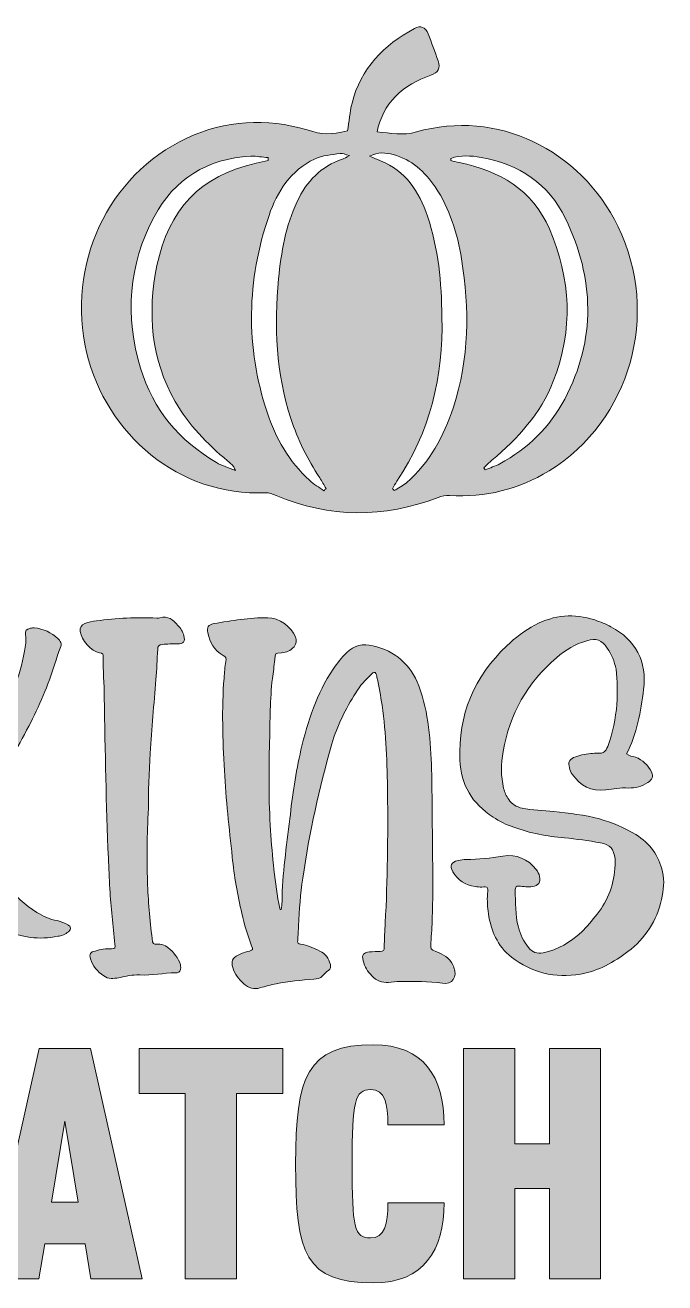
# Model space of a CAD drawing. Header units: inches. Extents: x 239 to 841, y -888 to -191.
# Drawn here: x 627.2 to 838, y -887.6 to -473 of the extents above; entities that cross this region are included whole.
import ezdxf

# ---------------------------------------------------------------- set-up
doc = ezdxf.new("R2010")
doc.units = ezdxf.units.IN
doc.header["$MEASUREMENT"] = 0
doc.layers.add('Layer 1', color=7, linetype='Continuous')

# ---------------------------------------------------------------- blocks, each defined once
blk = doc.blocks.new('block 3')
at = {"layer": 'Layer 1', "true_color": 0xffaf04}
h = blk.add_hatch(color=40, dxfattribs=at)
h.dxf.hatch_style = 2
edge = h.paths.add_edge_path()
edge.add_spline(control_points=[(828.25, -714.3), (830.68, -715.22), (832.35, -716.89), (833.56, -719.16), (834.32, -720.83), (833.87, -721.59), (832.35, -722.65), (830.38, -724.02), (828.25, -724.47), (825.97, -724.47), (823.39, -724.32), (820.97, -724.78), (818.54, -725.08), (813.68, -725.69), (810.19, -723.72), (807.46, -719.92), (807, -719.31), (806.7, -718.56), (806.54, -717.8), (806.09, -716.13), (806.39, -715.22), (807.91, -714.46), (809.73, -713.7), (811.56, -713.24), (813.53, -713.09), (814.29, -713.09), (815.2, -712.94), (815.96, -712.94), (817.78, -713.24), (818.54, -712.33), (819.14, -710.81), (820.81, -706.26), (821.73, -701.55), (822.18, -696.85), (822.33, -693.05), (822.48, -689.11), (821.88, -685.31), (821.42, -682.73), (820.36, -680.45), (818.99, -678.33), (817.17, -675.6), (815.35, -674.99), (812.31, -675.9), (808.52, -676.96), (805.18, -678.94), (802.3, -681.52), (792.58, -689.71), (786.81, -700.04), (784.69, -712.48), (783.93, -716.58), (783.93, -720.53), (784.84, -724.63), (785.14, -725.84), (785.75, -727.21), (786.51, -728.27), (787.57, -729.79), (789.09, -730.7), (790.91, -731.15), (794.25, -731.76), (797.89, -731.91), (801.38, -732.22), (806.39, -732.82), (811.56, -733.28), (816.41, -734.65), (820.66, -735.86), (824.61, -737.53), (828.4, -739.81), (833.11, -742.69), (835.99, -746.79), (837.21, -752.1), (837.97, -755.14), (837.51, -758.17), (836.9, -761.21), (835.23, -768.19), (831.59, -774.11), (825.82, -778.36), (821.12, -782.01), (816.11, -784.74), (810.19, -785.8), (801.69, -787.32), (794.1, -785.35), (787.42, -780.18), (782.71, -776.54), (780.74, -771.53), (779.83, -765.92), (779.53, -763.79), (779.37, -761.51), (779.53, -759.39), (779.83, -756.66), (779.53, -757.11), (777.7, -757.11), (776.94, -757.11), (776.19, -757.11), (775.43, -756.96), (772.24, -756.5), (769.81, -754.83), (768.14, -752.1), (766.93, -749.98), (767.53, -748.91), (769.81, -748.31), (770.72, -748.16), (771.63, -748), (772.54, -748), (776.49, -748), (780.59, -747.55), (784.53, -746.94), (789.24, -746.18), (792.73, -747.85), (795.62, -751.34), (796.07, -752.1), (796.53, -752.71), (796.68, -753.62), (797.13, -755.44), (796.22, -756.81), (794.4, -756.96), (792.88, -757.11), (791.37, -756.96), (789.85, -756.81), (789.09, -756.81), (788.63, -757.11), (788.63, -758.02), (788.79, -762.12), (788.63, -766.22), (789.7, -770.32), (790.3, -772.75), (791.37, -775.02), (793.04, -777), (794.25, -778.67), (795.77, -779.12), (797.89, -778.82), (802.75, -777.75), (806.85, -775.33), (810.49, -771.99), (812.31, -770.16), (813.98, -768.19), (815.65, -766.07), (819.45, -761.36), (821.27, -755.9), (821.57, -749.82), (821.73, -749.22), (821.57, -748.61), (821.57, -747.85), (821.12, -744.51), (820.06, -743.15), (816.72, -742.54), (812.77, -741.78), (808.82, -741.32), (804.87, -740.87), (799.11, -740.41), (793.64, -739.35), (788.18, -737.38), (785.75, -736.62), (783.47, -735.4), (781.35, -734.04), (774.52, -729.64), (770.72, -723.41), (770.42, -715.22), (769.81, -700.34), (775.12, -687.74), (785.9, -677.57), (788.63, -674.84), (791.82, -672.56), (795.16, -670.74), (801.54, -667.4), (808.06, -666.79), (814.89, -669.07), (816.72, -669.68), (818.54, -670.44), (820.21, -671.35), (828.25, -675.44), (832.2, -682.88), (830.99, -691.99), (830.07, -699.28), (828.71, -706.56), (825.37, -713.24), (826.28, -714), (827.34, -714), (828.25, -714.3)], knot_values=[0, 0, 0, 0, 1, 1, 1, 2, 2, 2, 3, 3, 3, 4, 4, 4, 5, 5, 5, 6, 6, 6, 7, 7, 7, 8, 8, 8, 9, 9, 9, 10, 10, 10, 11, 11, 11, 12, 12, 12, 13, 13, 13, 14, 14, 14, 15, 15, 15, 16, 16, 16, 17, 17, 17, 18, 18, 18, 19, 19, 19, 20, 20, 20, 21, 21, 21, 22, 22, 22, 23, 23, 23, 24, 24, 24, 25, 25, 25, 26, 26, 26, 27, 27, 27, 28, 28, 28, 29, 29, 29, 30, 30, 30, 31, 31, 31, 32, 32, 32, 33, 33, 33, 34, 34, 34, 35, 35, 35, 36, 36, 36, 37, 37, 37, 38, 38, 38, 39, 39, 39, 40, 40, 40, 41, 41, 41, 42, 42, 42, 43, 43, 43, 44, 44, 44, 45, 45, 45, 46, 46, 46, 47, 47, 47, 48, 48, 48, 49, 49, 49, 50, 50, 50, 51, 51, 51, 52, 52, 52, 53, 53, 53, 54, 54, 54, 55, 55, 55, 56, 56, 56, 57, 57, 57, 58, 58, 58, 59, 59, 59, 59], degree=3, periodic=1)
h = blk.add_hatch(color=40, dxfattribs=at)
h.dxf.hatch_style = 2
edge = h.paths.add_edge_path()
edge.add_spline(control_points=[(604.51, -760.3), (604.81, -762.88), (605.27, -765.31), (605.42, -767.89), (605.57, -769.71), (604.96, -771.53), (605.12, -773.51), (605.27, -774.26), (605.27, -775.18), (605.42, -776.09), (605.57, -776.84), (606.03, -777.15), (606.79, -777), (608.3, -776.84), (609.97, -776.84), (611.49, -776.84), (613.47, -776.84), (614.07, -777.3), (614.53, -779.12), (614.98, -780.64), (614.98, -782.16), (614.53, -783.83), (614.22, -784.74), (613.62, -785.35), (612.55, -785.35), (606.94, -786.1), (601.47, -787.17), (595.86, -788.38), (594.19, -788.84), (592.67, -788.84), (591.45, -787.47), (590.39, -786.41), (590.39, -783.37), (591.45, -781.85), (591.45, -781.85), (591.45, -781.85), (591.45, -781.7), (592.82, -780.34), (592.97, -778.97), (592.36, -777), (590.85, -771.08), (590.24, -765), (589.48, -758.93), (588.57, -752.25), (588.57, -745.57), (588.12, -738.74), (587.81, -732.82), (587.81, -726.75), (587.96, -720.83), (588.27, -714.91), (588.42, -708.99), (588.57, -703.22), (588.87, -697.15), (589.33, -691.23), (589.78, -685.16), (589.94, -684.4), (589.94, -683.49), (589.94, -682.73), (589.94, -681.97), (589.94, -681.36), (589.03, -681.36), (588.12, -681.21), (587.81, -680.3), (587.51, -679.7), (586.9, -677.72), (586.75, -675.75), (587.2, -673.62), (587.66, -672.26), (588.57, -671.5), (590.09, -671.35), (593.43, -670.74), (596.92, -670.13), (600.41, -669.68), (603.45, -669.22), (606.33, -668.77), (609.37, -669.22), (609.97, -669.22), (610.73, -668.92), (611.34, -668.92), (612.55, -668.77), (613.01, -668.92), (613.47, -669.98), (614.22, -671.8), (614.22, -673.77), (613.62, -675.6), (613.16, -676.51), (612.55, -676.81), (611.49, -676.81), (608.3, -676.51), (608.3, -676.51), (608, -679.54), (607.24, -685.61), (606.33, -691.53), (605.88, -697.46), (605.42, -703.07), (604.96, -708.54), (604.51, -714), (603.9, -719.01), (604.05, -724.17), (603.75, -729.18), (603.75, -729.18), (603.75, -729.33), (603.9, -729.48), (604.21, -729.48), (604.36, -729.18), (604.51, -729.03), (612.4, -717.34), (618.78, -704.89), (623.48, -691.69), (625, -687.59), (626.22, -683.64), (626.98, -679.39), (627.28, -677.57), (627.58, -675.75), (627.28, -673.93), (627.13, -672.56), (627.58, -672.11), (628.95, -671.8), (629.4, -671.65), (629.71, -671.65), (630.16, -671.65), (633.2, -671.95), (635.78, -673.17), (638.05, -675.29), (639.27, -676.51), (639.27, -677.27), (638.51, -678.94), (637.9, -680.45), (637.45, -681.97), (636.99, -683.49), (634.72, -690.62), (631.83, -697.46), (628.34, -704.13), (626.37, -707.63), (624.7, -711.27), (622.57, -714.76), (618.17, -722.35), (613.16, -729.48), (608, -736.62), (607.55, -737.23), (607.55, -737.68), (608.15, -738.14), (609.52, -739.2), (610.28, -740.72), (611.19, -742.23), (614.07, -747.09), (617.41, -751.8), (620.9, -756.2), (623.64, -759.99), (627.13, -763.03), (631.07, -765.46), (633.2, -766.67), (635.32, -767.89), (637.75, -768.19), (638.97, -768.49), (640.18, -768.95), (641.24, -769.56), (642.31, -770.16), (642.46, -771.08), (641.4, -771.83), (640.48, -772.75), (639.12, -773.2), (637.9, -773.35), (631.83, -774.57), (625.91, -773.81), (620.3, -771.08), (615.29, -768.65), (611.04, -765.31), (608, -760.6), (606.79, -758.78), (605.42, -756.96), (603.9, -754.83), (603.75, -756.81), (604.21, -758.63), (604.51, -760.3)], knot_values=[0, 0, 0, 0, 1, 1, 1, 2, 2, 2, 3, 3, 3, 4, 4, 4, 5, 5, 5, 6, 6, 6, 7, 7, 7, 8, 8, 8, 9, 9, 9, 10, 10, 10, 11, 11, 11, 12, 12, 12, 13, 13, 13, 14, 14, 14, 15, 15, 15, 16, 16, 16, 17, 17, 17, 18, 18, 18, 19, 19, 19, 20, 20, 20, 21, 21, 21, 22, 22, 22, 23, 23, 23, 24, 24, 24, 25, 25, 25, 26, 26, 26, 27, 27, 27, 28, 28, 28, 29, 29, 29, 30, 30, 30, 31, 31, 31, 32, 32, 32, 33, 33, 33, 34, 34, 34, 35, 35, 35, 36, 36, 36, 37, 37, 37, 38, 38, 38, 39, 39, 39, 40, 40, 40, 41, 41, 41, 42, 42, 42, 43, 43, 43, 44, 44, 44, 45, 45, 45, 46, 46, 46, 47, 47, 47, 48, 48, 48, 49, 49, 49, 50, 50, 50, 51, 51, 51, 52, 52, 52, 53, 53, 53, 54, 54, 54, 55, 55, 55, 56, 56, 56, 57, 57, 57, 58, 58, 58, 58], degree=3, periodic=1)
h = blk.add_hatch(color=40, dxfattribs=at)
h.dxf.hatch_style = 2
edge = h.paths.add_edge_path()
edge.add_spline(control_points=[(667.5, -755.29), (667.65, -761.51), (668.26, -767.89), (669.02, -774.11), (669.17, -775.78), (669.32, -776.09), (670.84, -775.93), (671.75, -775.78), (672.66, -776.09), (673.42, -776.54), (675.55, -777.91), (677.07, -779.73), (678.13, -782.01), (678.28, -782.46), (678.43, -783.07), (678.43, -783.68), (678.43, -784.59), (678.13, -785.19), (677.22, -785.35), (677.07, -785.35), (676.91, -785.35), (676.76, -785.35), (672.82, -785.5), (668.87, -786.26), (664.92, -786.1), (662.49, -785.95), (660.37, -786.56), (658.09, -787.01), (656.27, -787.32), (654.6, -787.47), (653.08, -786.41), (650.96, -784.89), (649.44, -783.22), (648.68, -780.79), (648.22, -779.27), (648.68, -778.51), (650.2, -778.21), (652.02, -777.6), (653.84, -777.45), (655.66, -777.45), (656.88, -777.3), (656.88, -777.3), (656.73, -775.93), (656.12, -769.86), (655.51, -763.79), (655.06, -757.72), (654.9, -754.23), (654.75, -750.89), (654.6, -747.55), (653.84, -729.94), (653.54, -712.33), (653.23, -694.57), (653.23, -690.17), (652.78, -685.77), (652.93, -681.36), (652.93, -680.45), (652.78, -680), (651.72, -679.85), (648.98, -679.54), (645.64, -675.6), (645.34, -672.86), (645.19, -671.5), (645.64, -670.74), (646.86, -670.28), (648.07, -669.68), (649.29, -669.52), (650.65, -669.37), (657.33, -668.46), (663.86, -668.16), (670.54, -668.46), (670.84, -668.46), (671.3, -668.46), (671.6, -668.31), (674.18, -667.7), (676, -668.92), (677.52, -670.89), (678.43, -671.8), (679.04, -672.86), (679.49, -674.23), (679.95, -676.2), (679.34, -676.96), (677.37, -676.96), (675.7, -676.81), (674.03, -677.11), (672.36, -677.11), (671.3, -677.27), (670.84, -677.57), (670.84, -678.78), (670.69, -682.12), (670.54, -685.46), (670.23, -688.65), (669.63, -696.85), (668.87, -704.89), (668.41, -712.94), (668.11, -719.47), (667.65, -726.14), (667.81, -731.15), (667.35, -740.26), (667.2, -747.7), (667.5, -755.29)], knot_values=[0, 0, 0, 0, 1, 1, 1, 2, 2, 2, 3, 3, 3, 4, 4, 4, 5, 5, 5, 6, 6, 6, 7, 7, 7, 8, 8, 8, 9, 9, 9, 10, 10, 10, 11, 11, 11, 12, 12, 12, 13, 13, 13, 14, 14, 14, 15, 15, 15, 16, 16, 16, 17, 17, 17, 18, 18, 18, 19, 19, 19, 20, 20, 20, 21, 21, 21, 22, 22, 22, 23, 23, 23, 24, 24, 24, 25, 25, 25, 26, 26, 26, 27, 27, 27, 28, 28, 28, 29, 29, 29, 30, 30, 30, 31, 31, 31, 32, 32, 32, 33, 33, 33, 33], degree=3, periodic=1)
h = blk.add_hatch(color=40, dxfattribs=at)
h.dxf.hatch_style = 2
edge = h.paths.add_edge_path()
edge.add_spline(control_points=[(711.83, -761.97), (711.83, -752.71), (713.34, -743.75), (714.41, -734.65), (715.17, -726.9), (716.38, -719.31), (718.05, -711.87), (720.33, -702.46), (723.21, -693.36), (728.67, -685.31), (729.89, -683.34), (731.41, -681.52), (733.08, -679.85), (735.66, -677.42), (738.54, -676.81), (741.73, -677.57), (749.17, -679.24), (754.18, -683.79), (756.91, -690.78), (758.58, -695.18), (759.49, -699.73), (760.1, -704.44), (761.31, -713.7), (761.16, -723.11), (761.31, -732.37), (761.31, -744.06), (761.77, -755.75), (761.31, -767.28), (761.31, -770.01), (761.01, -772.75), (760.86, -775.48), (760.86, -777.6), (760.7, -777.6), (762.53, -778.36), (764.95, -779.27), (766.93, -780.49), (768.14, -782.76), (768.14, -783.07), (768.45, -783.37), (768.45, -783.68), (769.81, -786.71), (767.84, -789.29), (764.65, -788.84), (760.1, -788.08), (755.39, -788.23), (750.84, -788.23), (749.47, -788.23), (748.1, -788.38), (746.89, -788.53), (744.77, -788.68), (742.95, -788.08), (741.43, -786.41), (740.06, -785.04), (739, -783.37), (738.54, -781.4), (738.09, -779.42), (738.54, -778.67), (740.67, -778.51), (741.88, -778.36), (743.1, -778.36), (744.16, -778.36), (745.22, -778.36), (745.52, -777.91), (745.52, -777), (745.52, -774.26), (745.68, -771.53), (745.83, -768.95), (746.59, -754.68), (746.74, -740.41), (746.59, -726.14), (746.43, -716.43), (746.13, -706.71), (744.77, -697.15), (744.31, -694.11), (743.86, -691.08), (743.1, -688.04), (742.95, -687.44), (742.95, -686.83), (742.49, -686.37), (741.88, -686.22), (741.58, -686.68), (741.27, -686.98), (739.3, -688.8), (737.48, -690.78), (736.11, -693.05), (732.77, -698.37), (730.04, -703.83), (728.22, -709.9), (724.12, -724.47), (720.78, -739.2), (718.66, -754.23), (717.9, -759.39), (717.44, -764.55), (717.29, -769.86), (717.14, -771.38), (717.14, -773.05), (716.99, -774.72), (716.83, -775.48), (717.14, -775.93), (717.9, -775.93), (720.17, -776.24), (722.15, -777.3), (724.27, -778.21), (726.09, -778.97), (727.16, -780.64), (727.76, -782.61), (727.92, -783.37), (727.76, -784.13), (727.16, -784.59), (726.4, -785.04), (725.79, -785.8), (725.18, -786.41), (724.43, -787.32), (723.36, -787.32), (722.3, -787.47), (718.2, -787.77), (713.95, -788.23), (709.85, -788.99), (708.18, -789.29), (706.36, -789.9), (704.54, -790.35), (702.57, -790.96), (700.74, -790.35), (699.23, -788.99), (697.56, -787.47), (696.19, -785.8), (695.58, -783.68), (694.98, -781.55), (695.43, -780.49), (697.4, -779.58), (698.47, -778.97), (699.83, -778.51), (701.05, -778.21), (702.26, -777.75), (702.26, -777.75), (701.81, -776.54), (700.44, -773.05), (699.38, -769.41), (698.62, -765.76), (697.1, -759.69), (696.04, -753.47), (695.43, -747.24), (694.37, -737.68), (693.31, -728.27), (692.85, -718.71), (692.24, -708.54), (691.94, -698.37), (692.7, -688.2), (692.85, -686.37), (693, -684.55), (693.31, -682.73), (693.46, -681.82), (693.31, -681.21), (692.4, -680.76), (689.51, -679.09), (687.99, -676.51), (687.39, -673.32), (686.93, -671.5), (687.54, -670.59), (689.36, -670.28), (695.28, -669.22), (701.2, -668.31), (707.12, -668.31), (710.76, -668.31), (715.01, -671.35), (716.23, -674.68), (716.68, -675.9), (716.53, -676.81), (715.77, -677.87), (714.56, -679.39), (713.34, -679.7), (711.67, -679.85), (709.55, -680), (709.55, -680), (709.4, -682.12), (709.24, -684.25), (708.94, -686.37), (708.64, -688.35), (707.88, -695.33), (707.88, -702.16), (707.73, -709.14), (707.42, -719.01), (707.42, -728.73), (708.03, -738.44), (708.64, -747.09), (709.4, -755.75), (711.07, -764.09), (711.07, -764.25), (711.22, -764.4), (711.22, -764.55), (711.37, -764.55), (711.37, -764.55), (711.52, -764.55), (711.67, -763.64), (711.83, -762.73), (711.83, -761.97)], knot_values=[0, 0, 0, 0, 1, 1, 1, 2, 2, 2, 3, 3, 3, 4, 4, 4, 5, 5, 5, 6, 6, 6, 7, 7, 7, 8, 8, 8, 9, 9, 9, 10, 10, 10, 11, 11, 11, 12, 12, 12, 13, 13, 13, 14, 14, 14, 15, 15, 15, 16, 16, 16, 17, 17, 17, 18, 18, 18, 19, 19, 19, 20, 20, 20, 21, 21, 21, 22, 22, 22, 23, 23, 23, 24, 24, 24, 25, 25, 25, 26, 26, 26, 27, 27, 27, 28, 28, 28, 29, 29, 29, 30, 30, 30, 31, 31, 31, 32, 32, 32, 33, 33, 33, 34, 34, 34, 35, 35, 35, 36, 36, 36, 37, 37, 37, 38, 38, 38, 39, 39, 39, 40, 40, 40, 41, 41, 41, 42, 42, 42, 43, 43, 43, 44, 44, 44, 45, 45, 45, 46, 46, 46, 47, 47, 47, 48, 48, 48, 49, 49, 49, 50, 50, 50, 51, 51, 51, 52, 52, 52, 53, 53, 53, 54, 54, 54, 55, 55, 55, 56, 56, 56, 57, 57, 57, 58, 58, 58, 59, 59, 59, 60, 60, 60, 61, 61, 61, 62, 62, 62, 63, 63, 63, 64, 64, 64, 65, 65, 65, 65], degree=3, periodic=1)
at = {"layer": 'Layer 1', "lineweight": 0}
for points, knots in [([(828.25, -714.3), (830.68, -715.22), (832.35, -716.89), (833.56, -719.16), (834.32, -720.83), (833.87, -721.59), (832.35, -722.65), (830.38, -724.02), (828.25, -724.47), (825.97, -724.47), (823.39, -724.32), (820.97, -724.78), (818.54, -725.08), (813.68, -725.69), (810.19, -723.72), (807.46, -719.92), (807, -719.31), (806.7, -718.56), (806.54, -717.8), (806.09, -716.13), (806.39, -715.22), (807.91, -714.46), (809.73, -713.7), (811.56, -713.24), (813.53, -713.09), (814.29, -713.09), (815.2, -712.94), (815.96, -712.94), (817.78, -713.24), (818.54, -712.33), (819.14, -710.81), (820.81, -706.26), (821.73, -701.55), (822.18, -696.85), (822.33, -693.05), (822.48, -689.11), (821.88, -685.31), (821.42, -682.73), (820.36, -680.45), (818.99, -678.33), (817.17, -675.6), (815.35, -674.99), (812.31, -675.9), (808.52, -676.96), (805.18, -678.94), (802.3, -681.52), (792.58, -689.71), (786.81, -700.04), (784.69, -712.48), (783.93, -716.58), (783.93, -720.53), (784.84, -724.63), (785.14, -725.84), (785.75, -727.21), (786.51, -728.27), (787.57, -729.79), (789.09, -730.7), (790.91, -731.15), (794.25, -731.76), (797.89, -731.91), (801.38, -732.22), (806.39, -732.82), (811.56, -733.28), (816.41, -734.65), (820.66, -735.86), (824.61, -737.53), (828.4, -739.81), (833.11, -742.69), (835.99, -746.79), (837.21, -752.1), (837.97, -755.14), (837.51, -758.17), (836.9, -761.21), (835.23, -768.19), (831.59, -774.11), (825.82, -778.36), (821.12, -782.01), (816.11, -784.74), (810.19, -785.8), (801.69, -787.32), (794.1, -785.35), (787.42, -780.18), (782.71, -776.54), (780.74, -771.53), (779.83, -765.92), (779.53, -763.79), (779.37, -761.51), (779.53, -759.39), (779.83, -756.66), (779.53, -757.11), (777.7, -757.11), (776.94, -757.11), (776.19, -757.11), (775.43, -756.96), (772.24, -756.5), (769.81, -754.83), (768.14, -752.1), (766.93, -749.98), (767.53, -748.91), (769.81, -748.31), (770.72, -748.16), (771.63, -748), (772.54, -748), (776.49, -748), (780.59, -747.55), (784.53, -746.94), (789.24, -746.18), (792.73, -747.85), (795.62, -751.34), (796.07, -752.1), (796.53, -752.71), (796.68, -753.62), (797.13, -755.44), (796.22, -756.81), (794.4, -756.96), (792.88, -757.11), (791.37, -756.96), (789.85, -756.81), (789.09, -756.81), (788.63, -757.11), (788.63, -758.02), (788.79, -762.12), (788.63, -766.22), (789.7, -770.32), (790.3, -772.75), (791.37, -775.02), (793.04, -777), (794.25, -778.67), (795.77, -779.12), (797.89, -778.82), (802.75, -777.75), (806.85, -775.33), (810.49, -771.99), (812.31, -770.16), (813.98, -768.19), (815.65, -766.07), (819.45, -761.36), (821.27, -755.9), (821.57, -749.82), (821.73, -749.22), (821.57, -748.61), (821.57, -747.85), (821.12, -744.51), (820.06, -743.15), (816.72, -742.54), (812.77, -741.78), (808.82, -741.32), (804.87, -740.87), (799.11, -740.41), (793.64, -739.35), (788.18, -737.38), (785.75, -736.62), (783.47, -735.4), (781.35, -734.04), (774.52, -729.64), (770.72, -723.41), (770.42, -715.22), (769.81, -700.34), (775.12, -687.74), (785.9, -677.57), (788.63, -674.84), (791.82, -672.56), (795.16, -670.74), (801.54, -667.4), (808.06, -666.79), (814.89, -669.07), (816.72, -669.68), (818.54, -670.44), (820.21, -671.35), (828.25, -675.44), (832.2, -682.88), (830.99, -691.99), (830.07, -699.28), (828.71, -706.56), (825.37, -713.24), (826.28, -714), (827.34, -714), (828.25, -714.3)], [0, 0, 0, 0, 1, 1, 1, 2, 2, 2, 3, 3, 3, 4, 4, 4, 5, 5, 5, 6, 6, 6, 7, 7, 7, 8, 8, 8, 9, 9, 9, 10, 10, 10, 11, 11, 11, 12, 12, 12, 13, 13, 13, 14, 14, 14, 15, 15, 15, 16, 16, 16, 17, 17, 17, 18, 18, 18, 19, 19, 19, 20, 20, 20, 21, 21, 21, 22, 22, 22, 23, 23, 23, 24, 24, 24, 25, 25, 25, 26, 26, 26, 27, 27, 27, 28, 28, 28, 29, 29, 29, 30, 30, 30, 31, 31, 31, 32, 32, 32, 33, 33, 33, 34, 34, 34, 35, 35, 35, 36, 36, 36, 37, 37, 37, 38, 38, 38, 39, 39, 39, 40, 40, 40, 41, 41, 41, 42, 42, 42, 43, 43, 43, 44, 44, 44, 45, 45, 45, 46, 46, 46, 47, 47, 47, 48, 48, 48, 49, 49, 49, 50, 50, 50, 51, 51, 51, 52, 52, 52, 53, 53, 53, 54, 54, 54, 55, 55, 55, 56, 56, 56, 57, 57, 57, 58, 58, 58, 59, 59, 59, 59]), ([(604.51, -760.3), (604.81, -762.88), (605.27, -765.31), (605.42, -767.89), (605.57, -769.71), (604.96, -771.53), (605.12, -773.51), (605.27, -774.26), (605.27, -775.18), (605.42, -776.09), (605.57, -776.84), (606.03, -777.15), (606.79, -777), (608.3, -776.84), (609.97, -776.84), (611.49, -776.84), (613.47, -776.84), (614.07, -777.3), (614.53, -779.12), (614.98, -780.64), (614.98, -782.16), (614.53, -783.83), (614.22, -784.74), (613.62, -785.35), (612.55, -785.35), (606.94, -786.1), (601.47, -787.17), (595.86, -788.38), (594.19, -788.84), (592.67, -788.84), (591.45, -787.47), (590.39, -786.41), (590.39, -783.37), (591.45, -781.85), (591.45, -781.85), (591.45, -781.85), (591.45, -781.7), (592.82, -780.34), (592.97, -778.97), (592.36, -777), (590.85, -771.08), (590.24, -765), (589.48, -758.93), (588.57, -752.25), (588.57, -745.57), (588.12, -738.74), (587.81, -732.82), (587.81, -726.75), (587.96, -720.83), (588.27, -714.91), (588.42, -708.99), (588.57, -703.22), (588.87, -697.15), (589.33, -691.23), (589.78, -685.16), (589.94, -684.4), (589.94, -683.49), (589.94, -682.73), (589.94, -681.97), (589.94, -681.36), (589.03, -681.36), (588.12, -681.21), (587.81, -680.3), (587.51, -679.7), (586.9, -677.72), (586.75, -675.75), (587.2, -673.62), (587.66, -672.26), (588.57, -671.5), (590.09, -671.35), (593.43, -670.74), (596.92, -670.13), (600.41, -669.68), (603.45, -669.22), (606.33, -668.77), (609.37, -669.22), (609.97, -669.22), (610.73, -668.92), (611.34, -668.92), (612.55, -668.77), (613.01, -668.92), (613.47, -669.98), (614.22, -671.8), (614.22, -673.77), (613.62, -675.6), (613.16, -676.51), (612.55, -676.81), (611.49, -676.81), (608.3, -676.51), (608.3, -676.51), (608, -679.54), (607.24, -685.61), (606.33, -691.53), (605.88, -697.46), (605.42, -703.07), (604.96, -708.54), (604.51, -714), (603.9, -719.01), (604.05, -724.17), (603.75, -729.18), (603.75, -729.18), (603.75, -729.33), (603.9, -729.48), (604.21, -729.48), (604.36, -729.18), (604.51, -729.03), (612.4, -717.34), (618.78, -704.89), (623.48, -691.69), (625, -687.59), (626.22, -683.64), (626.98, -679.39), (627.28, -677.57), (627.58, -675.75), (627.28, -673.93), (627.13, -672.56), (627.58, -672.11), (628.95, -671.8), (629.4, -671.65), (629.71, -671.65), (630.16, -671.65), (633.2, -671.95), (635.78, -673.17), (638.05, -675.29), (639.27, -676.51), (639.27, -677.27), (638.51, -678.94), (637.9, -680.45), (637.45, -681.97), (636.99, -683.49), (634.72, -690.62), (631.83, -697.46), (628.34, -704.13), (626.37, -707.63), (624.7, -711.27), (622.57, -714.76), (618.17, -722.35), (613.16, -729.48), (608, -736.62), (607.55, -737.23), (607.55, -737.68), (608.15, -738.14), (609.52, -739.2), (610.28, -740.72), (611.19, -742.23), (614.07, -747.09), (617.41, -751.8), (620.9, -756.2), (623.64, -759.99), (627.13, -763.03), (631.07, -765.46), (633.2, -766.67), (635.32, -767.89), (637.75, -768.19), (638.97, -768.49), (640.18, -768.95), (641.24, -769.56), (642.31, -770.16), (642.46, -771.08), (641.4, -771.83), (640.48, -772.75), (639.12, -773.2), (637.9, -773.35), (631.83, -774.57), (625.91, -773.81), (620.3, -771.08), (615.29, -768.65), (611.04, -765.31), (608, -760.6), (606.79, -758.78), (605.42, -756.96), (603.9, -754.83), (603.75, -756.81), (604.21, -758.63), (604.51, -760.3)], [0, 0, 0, 0, 1, 1, 1, 2, 2, 2, 3, 3, 3, 4, 4, 4, 5, 5, 5, 6, 6, 6, 7, 7, 7, 8, 8, 8, 9, 9, 9, 10, 10, 10, 11, 11, 11, 12, 12, 12, 13, 13, 13, 14, 14, 14, 15, 15, 15, 16, 16, 16, 17, 17, 17, 18, 18, 18, 19, 19, 19, 20, 20, 20, 21, 21, 21, 22, 22, 22, 23, 23, 23, 24, 24, 24, 25, 25, 25, 26, 26, 26, 27, 27, 27, 28, 28, 28, 29, 29, 29, 30, 30, 30, 31, 31, 31, 32, 32, 32, 33, 33, 33, 34, 34, 34, 35, 35, 35, 36, 36, 36, 37, 37, 37, 38, 38, 38, 39, 39, 39, 40, 40, 40, 41, 41, 41, 42, 42, 42, 43, 43, 43, 44, 44, 44, 45, 45, 45, 46, 46, 46, 47, 47, 47, 48, 48, 48, 49, 49, 49, 50, 50, 50, 51, 51, 51, 52, 52, 52, 53, 53, 53, 54, 54, 54, 55, 55, 55, 56, 56, 56, 57, 57, 57, 58, 58, 58, 58]), ([(667.5, -755.29), (667.65, -761.51), (668.26, -767.89), (669.02, -774.11), (669.17, -775.78), (669.32, -776.09), (670.84, -775.93), (671.75, -775.78), (672.66, -776.09), (673.42, -776.54), (675.55, -777.91), (677.07, -779.73), (678.13, -782.01), (678.28, -782.46), (678.43, -783.07), (678.43, -783.68), (678.43, -784.59), (678.13, -785.19), (677.22, -785.35), (677.07, -785.35), (676.91, -785.35), (676.76, -785.35), (672.82, -785.5), (668.87, -786.26), (664.92, -786.1), (662.49, -785.95), (660.37, -786.56), (658.09, -787.01), (656.27, -787.32), (654.6, -787.47), (653.08, -786.41), (650.96, -784.89), (649.44, -783.22), (648.68, -780.79), (648.22, -779.27), (648.68, -778.51), (650.2, -778.21), (652.02, -777.6), (653.84, -777.45), (655.66, -777.45), (656.88, -777.3), (656.88, -777.3), (656.73, -775.93), (656.12, -769.86), (655.51, -763.79), (655.06, -757.72), (654.9, -754.23), (654.75, -750.89), (654.6, -747.55), (653.84, -729.94), (653.54, -712.33), (653.23, -694.57), (653.23, -690.17), (652.78, -685.77), (652.93, -681.36), (652.93, -680.45), (652.78, -680), (651.72, -679.85), (648.98, -679.54), (645.64, -675.6), (645.34, -672.86), (645.19, -671.5), (645.64, -670.74), (646.86, -670.28), (648.07, -669.68), (649.29, -669.52), (650.65, -669.37), (657.33, -668.46), (663.86, -668.16), (670.54, -668.46), (670.84, -668.46), (671.3, -668.46), (671.6, -668.31), (674.18, -667.7), (676, -668.92), (677.52, -670.89), (678.43, -671.8), (679.04, -672.86), (679.49, -674.23), (679.95, -676.2), (679.34, -676.96), (677.37, -676.96), (675.7, -676.81), (674.03, -677.11), (672.36, -677.11), (671.3, -677.27), (670.84, -677.57), (670.84, -678.78), (670.69, -682.12), (670.54, -685.46), (670.23, -688.65), (669.63, -696.85), (668.87, -704.89), (668.41, -712.94), (668.11, -719.47), (667.65, -726.14), (667.81, -731.15), (667.35, -740.26), (667.2, -747.7), (667.5, -755.29)], [0, 0, 0, 0, 1, 1, 1, 2, 2, 2, 3, 3, 3, 4, 4, 4, 5, 5, 5, 6, 6, 6, 7, 7, 7, 8, 8, 8, 9, 9, 9, 10, 10, 10, 11, 11, 11, 12, 12, 12, 13, 13, 13, 14, 14, 14, 15, 15, 15, 16, 16, 16, 17, 17, 17, 18, 18, 18, 19, 19, 19, 20, 20, 20, 21, 21, 21, 22, 22, 22, 23, 23, 23, 24, 24, 24, 25, 25, 25, 26, 26, 26, 27, 27, 27, 28, 28, 28, 29, 29, 29, 30, 30, 30, 31, 31, 31, 32, 32, 32, 33, 33, 33, 33]), ([(711.83, -761.97), (711.83, -752.71), (713.34, -743.75), (714.41, -734.65), (715.17, -726.9), (716.38, -719.31), (718.05, -711.87), (720.33, -702.46), (723.21, -693.36), (728.67, -685.31), (729.89, -683.34), (731.41, -681.52), (733.08, -679.85), (735.66, -677.42), (738.54, -676.81), (741.73, -677.57), (749.17, -679.24), (754.18, -683.79), (756.91, -690.78), (758.58, -695.18), (759.49, -699.73), (760.1, -704.44), (761.31, -713.7), (761.16, -723.11), (761.31, -732.37), (761.31, -744.06), (761.77, -755.75), (761.31, -767.28), (761.31, -770.01), (761.01, -772.75), (760.86, -775.48), (760.86, -777.6), (760.7, -777.6), (762.53, -778.36), (764.95, -779.27), (766.93, -780.49), (768.14, -782.76), (768.14, -783.07), (768.45, -783.37), (768.45, -783.68), (769.81, -786.71), (767.84, -789.29), (764.65, -788.84), (760.1, -788.08), (755.39, -788.23), (750.84, -788.23), (749.47, -788.23), (748.1, -788.38), (746.89, -788.53), (744.77, -788.68), (742.95, -788.08), (741.43, -786.41), (740.06, -785.04), (739, -783.37), (738.54, -781.4), (738.09, -779.42), (738.54, -778.67), (740.67, -778.51), (741.88, -778.36), (743.1, -778.36), (744.16, -778.36), (745.22, -778.36), (745.52, -777.91), (745.52, -777), (745.52, -774.26), (745.68, -771.53), (745.83, -768.95), (746.59, -754.68), (746.74, -740.41), (746.59, -726.14), (746.43, -716.43), (746.13, -706.71), (744.77, -697.15), (744.31, -694.11), (743.86, -691.08), (743.1, -688.04), (742.95, -687.44), (742.95, -686.83), (742.49, -686.37), (741.88, -686.22), (741.58, -686.68), (741.27, -686.98), (739.3, -688.8), (737.48, -690.78), (736.11, -693.05), (732.77, -698.37), (730.04, -703.83), (728.22, -709.9), (724.12, -724.47), (720.78, -739.2), (718.66, -754.23), (717.9, -759.39), (717.44, -764.55), (717.29, -769.86), (717.14, -771.38), (717.14, -773.05), (716.99, -774.72), (716.83, -775.48), (717.14, -775.93), (717.9, -775.93), (720.17, -776.24), (722.15, -777.3), (724.27, -778.21), (726.09, -778.97), (727.16, -780.64), (727.76, -782.61), (727.92, -783.37), (727.76, -784.13), (727.16, -784.59), (726.4, -785.04), (725.79, -785.8), (725.18, -786.41), (724.43, -787.32), (723.36, -787.32), (722.3, -787.47), (718.2, -787.77), (713.95, -788.23), (709.85, -788.99), (708.18, -789.29), (706.36, -789.9), (704.54, -790.35), (702.57, -790.96), (700.74, -790.35), (699.23, -788.99), (697.56, -787.47), (696.19, -785.8), (695.58, -783.68), (694.98, -781.55), (695.43, -780.49), (697.4, -779.58), (698.47, -778.97), (699.83, -778.51), (701.05, -778.21), (702.26, -777.75), (702.26, -777.75), (701.81, -776.54), (700.44, -773.05), (699.38, -769.41), (698.62, -765.76), (697.1, -759.69), (696.04, -753.47), (695.43, -747.24), (694.37, -737.68), (693.31, -728.27), (692.85, -718.71), (692.24, -708.54), (691.94, -698.37), (692.7, -688.2), (692.85, -686.37), (693, -684.55), (693.31, -682.73), (693.46, -681.82), (693.31, -681.21), (692.4, -680.76), (689.51, -679.09), (687.99, -676.51), (687.39, -673.32), (686.93, -671.5), (687.54, -670.59), (689.36, -670.28), (695.28, -669.22), (701.2, -668.31), (707.12, -668.31), (710.76, -668.31), (715.01, -671.35), (716.23, -674.68), (716.68, -675.9), (716.53, -676.81), (715.77, -677.87), (714.56, -679.39), (713.34, -679.7), (711.67, -679.85), (709.55, -680), (709.55, -680), (709.4, -682.12), (709.24, -684.25), (708.94, -686.37), (708.64, -688.35), (707.88, -695.33), (707.88, -702.16), (707.73, -709.14), (707.42, -719.01), (707.42, -728.73), (708.03, -738.44), (708.64, -747.09), (709.4, -755.75), (711.07, -764.09), (711.07, -764.25), (711.22, -764.4), (711.22, -764.55), (711.37, -764.55), (711.37, -764.55), (711.52, -764.55), (711.67, -763.64), (711.83, -762.73), (711.83, -761.97)], [0, 0, 0, 0, 1, 1, 1, 2, 2, 2, 3, 3, 3, 4, 4, 4, 5, 5, 5, 6, 6, 6, 7, 7, 7, 8, 8, 8, 9, 9, 9, 10, 10, 10, 11, 11, 11, 12, 12, 12, 13, 13, 13, 14, 14, 14, 15, 15, 15, 16, 16, 16, 17, 17, 17, 18, 18, 18, 19, 19, 19, 20, 20, 20, 21, 21, 21, 22, 22, 22, 23, 23, 23, 24, 24, 24, 25, 25, 25, 26, 26, 26, 27, 27, 27, 28, 28, 28, 29, 29, 29, 30, 30, 30, 31, 31, 31, 32, 32, 32, 33, 33, 33, 34, 34, 34, 35, 35, 35, 36, 36, 36, 37, 37, 37, 38, 38, 38, 39, 39, 39, 40, 40, 40, 41, 41, 41, 42, 42, 42, 43, 43, 43, 44, 44, 44, 45, 45, 45, 46, 46, 46, 47, 47, 47, 48, 48, 48, 49, 49, 49, 50, 50, 50, 51, 51, 51, 52, 52, 52, 53, 53, 53, 54, 54, 54, 55, 55, 55, 56, 56, 56, 57, 57, 57, 58, 58, 58, 59, 59, 59, 60, 60, 60, 61, 61, 61, 62, 62, 62, 63, 63, 63, 64, 64, 64, 65, 65, 65, 65])]:
    blk.add_open_spline(points, degree=3, knots=knots, dxfattribs=at)
blk = doc.blocks.new('block 6')
at = {"layer": 'Layer 1', "true_color": 0x040404}
h = blk.add_hatch(color=18, dxfattribs=at)
h.dxf.hatch_style = 2
h.paths.add_polyline_path([(648.74, -810.36), (665.76, -886.32), (648.84, -886.32), (646.93, -874.73), (633.63, -874.73), (631.72, -886.32), (614.8, -886.32), (631.82, -810.36)])
h.paths.add_polyline_path([(635.86, -861), (644.59, -861), (640.23, -834.3)])
h = blk.add_hatch(color=18, dxfattribs=at)
h.dxf.hatch_style = 2
h.paths.add_polyline_path([(696.82, -886.32), (679.91, -886.32), (679.91, -825.15), (664.69, -825.15), (664.69, -810.36), (712.03, -810.36), (712.03, -825.15), (696.82, -825.15)])
h = blk.add_hatch(color=18, dxfattribs=at)
h.dxf.hatch_style = 2
edge = h.paths.add_edge_path()
edge.add_spline(control_points=[(746.72, -861.22), (746.72, -861.22), (765.23, -861.22), (765.23, -861.22), (765.23, -876.85), (758.52, -887.6), (741.93, -887.6), (719.48, -887.6), (716.29, -878.13), (716.29, -848.45), (716.29, -819.73), (719.91, -809.09), (741.93, -809.09), (758.52, -809.09), (765.23, -819.83), (765.23, -835.47), (765.23, -835.47), (746.72, -835.47), (746.72, -835.47), (746.72, -828.66), (745.76, -823.87), (741.08, -823.87), (735.76, -823.87), (734.91, -827.81), (734.91, -848.45), (734.91, -869.51), (735.65, -872.81), (740.97, -872.81), (745.65, -872.81), (746.72, -868.24), (746.72, -861.22)], knot_values=[0, 0, 0, 0, 1, 1, 1, 2, 2, 2, 3, 3, 3, 4, 4, 4, 5, 5, 5, 6, 6, 6, 7, 7, 7, 8, 8, 8, 9, 9, 9, 10, 10, 10, 10], degree=3, periodic=1)
h = blk.add_hatch(color=18, dxfattribs=at)
h.dxf.hatch_style = 2
h.paths.add_polyline_path([(816.82, -810.36), (816.82, -886.32), (799.91, -886.32), (799.91, -856.53), (788.53, -856.53), (788.53, -886.32), (771.61, -886.32), (771.61, -810.36), (788.53, -810.36), (788.53, -841.75), (799.91, -841.75), (799.91, -810.36)])
at = {"layer": 'Layer 1', "lineweight": 0}
for points in [[(648.74, -810.36), (665.76, -886.32), (648.84, -886.32), (646.93, -874.73), (633.63, -874.73), (631.72, -886.32), (614.8, -886.32), (631.82, -810.36), (648.74, -810.36)], [(696.82, -886.32), (679.91, -886.32), (679.91, -825.15), (664.69, -825.15), (664.69, -810.36), (712.03, -810.36), (712.03, -825.15), (696.82, -825.15), (696.82, -886.32)], [(816.82, -810.36), (816.82, -886.32), (799.91, -886.32), (799.91, -856.53), (788.53, -856.53), (788.53, -886.32), (771.61, -886.32), (771.61, -810.36), (788.53, -810.36), (788.53, -841.75), (799.91, -841.75), (799.91, -810.36), (816.82, -810.36)], [(635.86, -861), (644.59, -861), (640.23, -834.3), (635.86, -861)]]:
    blk.add_lwpolyline(points, dxfattribs=at)
blk.add_open_spline([(746.72, -861.22), (746.72, -861.22), (765.23, -861.22), (765.23, -861.22), (765.23, -876.85), (758.52, -887.6), (741.93, -887.6), (719.48, -887.6), (716.29, -878.13), (716.29, -848.45), (716.29, -819.73), (719.91, -809.09), (741.93, -809.09), (758.52, -809.09), (765.23, -819.83), (765.23, -835.47), (765.23, -835.47), (746.72, -835.47), (746.72, -835.47), (746.72, -828.66), (745.76, -823.87), (741.08, -823.87), (735.76, -823.87), (734.91, -827.81), (734.91, -848.45), (734.91, -869.51), (735.65, -872.81), (740.97, -872.81), (745.65, -872.81), (746.72, -868.24), (746.72, -861.22)], degree=3, knots=[0, 0, 0, 0, 1, 1, 1, 2, 2, 2, 3, 3, 3, 4, 4, 4, 5, 5, 5, 6, 6, 6, 7, 7, 7, 8, 8, 8, 9, 9, 9, 10, 10, 10, 10], dxfattribs=at)
blk = doc.blocks.new('block 8')
at = {"layer": 'Layer 1', "true_color": 0xe86203}
h = blk.add_hatch(color=32, dxfattribs=at)
h.dxf.hatch_style = 2
edge = h.paths.add_edge_path()
edge.add_spline(control_points=[(733.41, -507.82), (733.89, -504.77), (734.16, -501.68), (734.9, -498.69), (737.73, -487.18), (745.37, -479.59), (755.43, -474.08), (757.46, -472.97), (759.1, -473.63), (759.96, -475.8), (761.12, -478.75), (762.21, -481.75), (763.23, -484.76), (764.05, -487.18), (763.32, -488.58), (760.81, -489.49), (756.47, -491.06), (752.4, -493.07), (749.17, -496.48), (746.07, -499.73), (744.11, -503.56), (743.14, -508.11), (747.67, -508.63), (751.64, -509.44), (756.11, -508.16), (782.51, -500.63), (809.97, -513.71), (822.55, -539.42), (836.59, -568.12), (826.64, -603.44), (799.82, -619.93), (789.78, -626.1), (778.81, -628.67), (767.06, -628.05), (765.81, -627.99), (764.45, -628.22), (763.28, -628.68), (745.37, -635.59), (727.57, -635.42), (709.84, -628.05), (708.73, -627.59), (707.51, -627.08), (706.36, -627.13), (677.86, -628.4), (653.92, -607.93), (647.4, -580.78), (640.58, -552.39), (654.44, -522.32), (680.44, -510.23), (693.26, -504.27), (706.53, -503.48), (720.08, -507.53), (725.3, -509.09), (727.67, -509.16), (733.41, -507.82)], knot_values=[0, 0, 0, 0, 1, 1, 1, 2, 2, 2, 3, 3, 3, 4, 4, 4, 5, 5, 5, 6, 6, 6, 7, 7, 7, 8, 8, 8, 9, 9, 9, 10, 10, 10, 11, 11, 11, 12, 12, 12, 13, 13, 13, 14, 14, 14, 15, 15, 15, 16, 16, 16, 17, 17, 17, 18, 18, 18, 18], degree=3, periodic=1)
edge = h.paths.add_edge_path()
edge.add_spline(control_points=[(748.23, -625.78), (748.41, -626), (748.6, -626.21), (748.78, -626.43), (750.13, -625.57), (751.61, -624.85), (752.81, -623.81), (760.51, -617.13), (765.15, -608.49), (768.27, -598.96), (773.53, -582.91), (773.69, -566.54), (770.96, -550.05), (769.57, -541.62), (767.16, -533.49), (762.29, -526.32), (758.85, -521.27), (754.51, -517.27), (748.43, -515.65), (746.04, -515.01), (743.58, -514.69), (740.63, -516.18), (742.2, -516.83), (743.21, -517.26), (744.23, -517.67), (752.6, -521.02), (756.96, -527.81), (759.72, -535.89), (763.42, -546.68), (764.35, -557.88), (764.53, -569.19), (764.85, -588.69), (760.75, -606.96), (749.65, -623.31), (749.12, -624.1), (748.7, -624.96), (748.23, -625.78)], knot_values=[0, 0, 0, 0, 1, 1, 1, 2, 2, 2, 3, 3, 3, 4, 4, 4, 5, 5, 5, 6, 6, 6, 7, 7, 7, 8, 8, 8, 9, 9, 9, 10, 10, 10, 11, 11, 11, 12, 12, 12, 12], degree=3, periodic=1)
edge = h.paths.add_edge_path()
edge.add_spline(control_points=[(725.63, -626.47), (725.86, -626.22), (726.09, -625.98), (726.32, -625.74), (725.63, -624.56), (724.98, -623.35), (724.23, -622.21), (720.27, -616.08), (716.98, -609.63), (714.73, -602.67), (709.86, -587.63), (709.17, -572.23), (710.68, -556.64), (711.52, -547.84), (713.01, -539.16), (716.82, -531.07), (719.95, -524.43), (724.66, -519.48), (731.79, -517.12), (732.36, -516.93), (732.88, -516.58), (734.05, -515.98), (732.6, -515.6), (731.75, -515.11), (731, -515.23), (728.14, -515.72), (725.07, -515.88), (722.53, -517.11), (714.69, -520.87), (710.24, -527.79), (707.54, -535.68), (700.16, -557.2), (699.75, -578.9), (706.89, -600.58), (709.71, -609.15), (714.16, -616.83), (720.84, -623.02), (722.27, -624.35), (724.03, -625.33), (725.63, -626.47)], knot_values=[0, 0, 0, 0, 1, 1, 1, 2, 2, 2, 3, 3, 3, 4, 4, 4, 5, 5, 5, 6, 6, 6, 7, 7, 7, 8, 8, 8, 9, 9, 9, 10, 10, 10, 11, 11, 11, 12, 12, 12, 13, 13, 13, 13], degree=3, periodic=1)
edge = h.paths.add_edge_path()
edge.add_spline(control_points=[(767.42, -516.9), (767.41, -517.13), (767.41, -517.37), (767.41, -517.6), (768.34, -517.82), (769.27, -518.07), (770.22, -518.26), (783.49, -520.97), (794.35, -527.27), (799.92, -540.13), (807.06, -556.59), (807.85, -573.45), (801.21, -590.38), (797.03, -601.03), (789.58, -609.16), (780.99, -616.39), (780.06, -617.18), (779.21, -618.07), (778.32, -618.91), (778.46, -619.13), (778.6, -619.36), (778.74, -619.58), (780.36, -618.91), (782.06, -618.4), (783.59, -617.57), (792.8, -612.57), (800.11, -605.49), (804.97, -596.25), (815.34, -576.54), (814.79, -556.48), (805.21, -536.74), (799.66, -525.32), (790, -518.66), (777.4, -516.55), (774.07, -515.99), (770.68, -515.78), (767.42, -516.9)], knot_values=[0, 0, 0, 0, 1, 1, 1, 2, 2, 2, 3, 3, 3, 4, 4, 4, 5, 5, 5, 6, 6, 6, 7, 7, 7, 8, 8, 8, 9, 9, 9, 10, 10, 10, 11, 11, 11, 12, 12, 12, 12], degree=3, periodic=1)
edge = h.paths.add_edge_path()
edge.add_spline(control_points=[(707.27, -517.57), (707.26, -517.26), (707.26, -516.95), (707.25, -516.64), (705.33, -516.48), (703.4, -516.11), (701.49, -516.2), (687.18, -516.93), (676.31, -523.62), (669.65, -536.18), (661.23, -552.05), (659.99, -568.93), (665.2, -586.07), (669.34, -599.68), (677.94, -610.01), (690.25, -617.17), (692, -618.2), (693.99, -618.8), (696.46, -619.84), (696.04, -618.85), (696, -618.58), (695.84, -618.44), (695.2, -617.81), (694.54, -617.2), (693.85, -616.62), (687.15, -610.95), (680.97, -604.8), (676.6, -597.07), (668.61, -582.93), (667.41, -567.89), (670.61, -552.23), (674.34, -534), (684.88, -522.41), (703.34, -518.48), (704.66, -518.2), (705.96, -517.87), (707.27, -517.57)], knot_values=[0, 0, 0, 0, 1, 1, 1, 2, 2, 2, 3, 3, 3, 4, 4, 4, 5, 5, 5, 6, 6, 6, 7, 7, 7, 8, 8, 8, 9, 9, 9, 10, 10, 10, 11, 11, 11, 12, 12, 12, 12], degree=3, periodic=1)
at = {"layer": 'Layer 1', "lineweight": 0}
for points, knots in [([(733.41, -507.82), (733.89, -504.77), (734.16, -501.68), (734.9, -498.69), (737.73, -487.18), (745.37, -479.59), (755.43, -474.08), (757.46, -472.97), (759.1, -473.63), (759.96, -475.8), (761.12, -478.75), (762.21, -481.75), (763.23, -484.76), (764.05, -487.18), (763.32, -488.58), (760.81, -489.49), (756.47, -491.06), (752.4, -493.07), (749.17, -496.48), (746.07, -499.73), (744.11, -503.56), (743.14, -508.11), (747.67, -508.63), (751.64, -509.44), (756.11, -508.16), (782.51, -500.63), (809.97, -513.71), (822.55, -539.42), (836.59, -568.12), (826.64, -603.44), (799.82, -619.93), (789.78, -626.1), (778.81, -628.67), (767.06, -628.05), (765.81, -627.99), (764.45, -628.22), (763.28, -628.68), (745.37, -635.59), (727.57, -635.42), (709.84, -628.05), (708.73, -627.59), (707.51, -627.08), (706.36, -627.13), (677.86, -628.4), (653.92, -607.93), (647.4, -580.78), (640.58, -552.39), (654.44, -522.32), (680.44, -510.23), (693.26, -504.27), (706.53, -503.48), (720.08, -507.53), (725.3, -509.09), (727.67, -509.16), (733.41, -507.82)], [0, 0, 0, 0, 1, 1, 1, 2, 2, 2, 3, 3, 3, 4, 4, 4, 5, 5, 5, 6, 6, 6, 7, 7, 7, 8, 8, 8, 9, 9, 9, 10, 10, 10, 11, 11, 11, 12, 12, 12, 13, 13, 13, 14, 14, 14, 15, 15, 15, 16, 16, 16, 17, 17, 17, 18, 18, 18, 18]), ([(707.27, -517.57), (707.26, -517.26), (707.26, -516.95), (707.25, -516.64), (705.33, -516.48), (703.4, -516.11), (701.49, -516.2), (687.18, -516.93), (676.31, -523.62), (669.65, -536.18), (661.23, -552.05), (659.99, -568.93), (665.2, -586.07), (669.34, -599.68), (677.94, -610.01), (690.25, -617.17), (692, -618.2), (693.99, -618.8), (696.46, -619.84), (696.04, -618.85), (696, -618.58), (695.84, -618.44), (695.2, -617.81), (694.54, -617.2), (693.85, -616.62), (687.15, -610.95), (680.97, -604.8), (676.6, -597.07), (668.61, -582.93), (667.41, -567.89), (670.61, -552.23), (674.34, -534), (684.88, -522.41), (703.34, -518.48), (704.66, -518.2), (705.96, -517.87), (707.27, -517.57)], [0, 0, 0, 0, 1, 1, 1, 2, 2, 2, 3, 3, 3, 4, 4, 4, 5, 5, 5, 6, 6, 6, 7, 7, 7, 8, 8, 8, 9, 9, 9, 10, 10, 10, 11, 11, 11, 12, 12, 12, 12]), ([(725.63, -626.47), (725.86, -626.22), (726.09, -625.98), (726.32, -625.74), (725.63, -624.56), (724.98, -623.35), (724.23, -622.21), (720.27, -616.08), (716.98, -609.63), (714.73, -602.67), (709.86, -587.63), (709.17, -572.23), (710.68, -556.64), (711.52, -547.84), (713.01, -539.16), (716.82, -531.07), (719.95, -524.43), (724.66, -519.48), (731.79, -517.12), (732.36, -516.93), (732.88, -516.58), (734.05, -515.98), (732.6, -515.6), (731.75, -515.11), (731, -515.23), (728.14, -515.72), (725.07, -515.88), (722.53, -517.11), (714.69, -520.87), (710.24, -527.79), (707.54, -535.68), (700.16, -557.2), (699.75, -578.9), (706.89, -600.58), (709.71, -609.15), (714.16, -616.83), (720.84, -623.02), (722.27, -624.35), (724.03, -625.33), (725.63, -626.47)], [0, 0, 0, 0, 1, 1, 1, 2, 2, 2, 3, 3, 3, 4, 4, 4, 5, 5, 5, 6, 6, 6, 7, 7, 7, 8, 8, 8, 9, 9, 9, 10, 10, 10, 11, 11, 11, 12, 12, 12, 13, 13, 13, 13]), ([(748.23, -625.78), (748.41, -626), (748.6, -626.21), (748.78, -626.43), (750.13, -625.57), (751.61, -624.85), (752.81, -623.81), (760.51, -617.13), (765.15, -608.49), (768.27, -598.96), (773.53, -582.91), (773.69, -566.54), (770.96, -550.05), (769.57, -541.62), (767.16, -533.49), (762.29, -526.32), (758.85, -521.27), (754.51, -517.27), (748.43, -515.65), (746.04, -515.01), (743.58, -514.69), (740.63, -516.18), (742.2, -516.83), (743.21, -517.26), (744.23, -517.67), (752.6, -521.02), (756.96, -527.81), (759.72, -535.89), (763.42, -546.68), (764.35, -557.88), (764.53, -569.19), (764.85, -588.69), (760.75, -606.96), (749.65, -623.31), (749.12, -624.1), (748.7, -624.96), (748.23, -625.78)], [0, 0, 0, 0, 1, 1, 1, 2, 2, 2, 3, 3, 3, 4, 4, 4, 5, 5, 5, 6, 6, 6, 7, 7, 7, 8, 8, 8, 9, 9, 9, 10, 10, 10, 11, 11, 11, 12, 12, 12, 12]), ([(767.42, -516.9), (767.41, -517.13), (767.41, -517.37), (767.41, -517.6), (768.34, -517.82), (769.27, -518.07), (770.22, -518.26), (783.49, -520.97), (794.35, -527.27), (799.92, -540.13), (807.06, -556.59), (807.85, -573.45), (801.21, -590.38), (797.03, -601.03), (789.58, -609.16), (780.99, -616.39), (780.06, -617.18), (779.21, -618.07), (778.32, -618.91), (778.46, -619.13), (778.6, -619.36), (778.74, -619.58), (780.36, -618.91), (782.06, -618.4), (783.59, -617.57), (792.8, -612.57), (800.11, -605.49), (804.97, -596.25), (815.34, -576.54), (814.79, -556.48), (805.21, -536.74), (799.66, -525.32), (790, -518.66), (777.4, -516.55), (774.07, -515.99), (770.68, -515.78), (767.42, -516.9)], [0, 0, 0, 0, 1, 1, 1, 2, 2, 2, 3, 3, 3, 4, 4, 4, 5, 5, 5, 6, 6, 6, 7, 7, 7, 8, 8, 8, 9, 9, 9, 10, 10, 10, 11, 11, 11, 12, 12, 12, 12])]:
    blk.add_open_spline(points, degree=3, knots=knots, dxfattribs=at)
blk = doc.blocks.new('block 2')
at = {"layer": 'Layer 1'}
for name in ['block 8', 'block 3', 'block 6']:
    blk.add_blockref(name, (0, 0), dxfattribs=at)

msp = doc.modelspace()

# ---------------------------------------------------------------- block references
at = {"layer": 'Layer 1'}
msp.add_blockref('block 2', (0, 0), dxfattribs=at)

doc.saveas('drawing.dxf')
